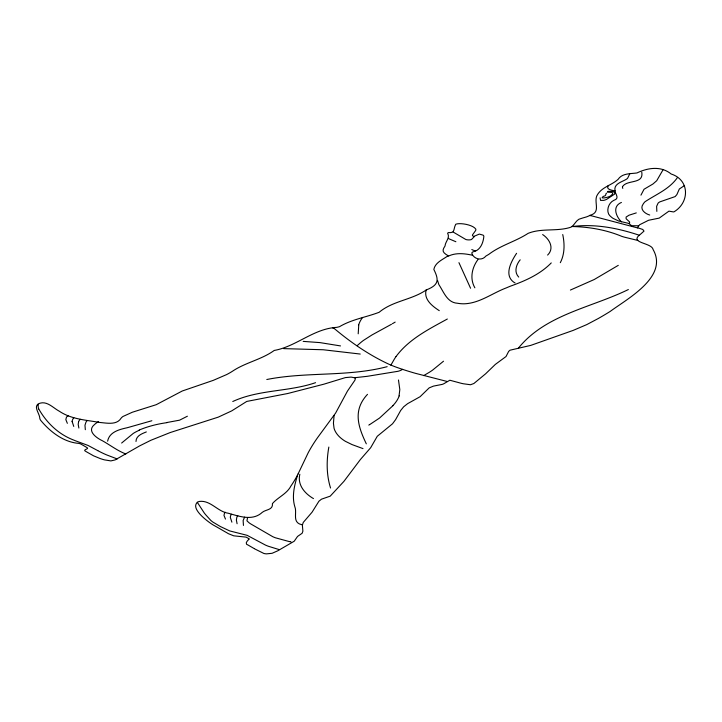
<?xml version="1.0" encoding="UTF-8"?>
<svg xmlns="http://www.w3.org/2000/svg" width="722" height="722" viewBox="0 0 722 722"><rect width="100%" height="100%" fill="white"/><g stroke="black" fill="none" stroke-linecap="round" stroke-linejoin="round"><path stroke-width="1.08" d="M38.058 404.762L38.058 404.221M299.829 474.255C297.211 484.904 304.837 493.613 313.465 498.595M622.463 186.79C626.759 179.273 643.925 184.661 641.768 172.179M600.09 197.837L600.569 200.4L603.791 200.364A11.588 6.688 0 0 0 606.715 199.299L614.666 194.065A3.727 2.148 0 0 0 614.756 193.388A4.693 2.708 0 0 0 613.817 191.989L613.357 191.691A3.014 1.742 0 0 0 612.653 191.42L607.888 191.366L607.446 192.124L611.967 192.431L612.77 193.126L612.418 194.155A8.926 5.153 0 0 1 611.29 195.247C610.424 197.223 598.231 199.624 603.412 196.384A2.067 1.191 0 0 0 603.944 196.167C606.724 195.752 605.108 193.929 606.57 193.135M334.078 415.502L333.438 423.263L334.042 428.236A40.288 23.257 0 0 0 334.9 430.556A42.797 24.71 0 0 0 342.661 439.508A39.809 22.987 0 0 0 345.504 441.377L352.029 444.581L362.995 448.606M328.835 447.062C326.425 460.654 326.38 474.733 330.541 488M135.989 441.476C135.989 435.871 141.954 433.651 146.331 431.937M426.151 289.982C423.552 299.44 432.316 306.137 439.265 310.659M358.753 324.963L358.202 333.817M629.855 173.677L627.635 178.208A11.633 6.715 0 0 1 626.479 179.191C621.877 182.034 613.357 183.758 615.072 190.96M399.049 395.891L399.817 389.609L398.472 379.989M297.437 475.627C294.341 485.608 291.733 496.366 294.811 506.682C297.175 512.169 292.753 520.652 299.287 523.865A13.628 7.87 0 0 0 301.038 524.443L302.41 524.831M640.946 195.157L644.033 189.263L652.941 184.002L656.713 180.726L663.058 169.742M107.614 441.187C109.329 432.045 119.148 429.5 126.937 427.794A119.247 68.843 0 0 0 129.951 426.964L151.864 420.736M78.617 421.639L78.184 424.383L78.879 428.047M247.574 517.611L246.942 520.833L249.153 522.854A36.705 21.191 0 0 0 251.121 524.145L272.681 536.645A38.067 21.976 0 0 0 275.443 537.8L289.062 541.518M560.308 262.682C564.83 254.009 564.712 243.919 562.745 234.542M298.096 473.921L308.168 452.82A301.625 174.137 0 0 1 317.951 437.126L335.604 413.092L347.444 391.116L354.944 380.16L355.35 378.662L354.673 377.777L351.063 377.101L345.36 377.606L323.907 384.176L287.708 393.517L246.753 401.432L231.663 410.908L218.27 417.135L170.202 432.55L150.871 440.276L139.77 445.817L115.087 459.932L110.881 460.907L104.311 459.842A65.395 37.752 0 0 1 100.214 458.56L93.535 455.808L86.622 451.891A21.335 12.319 0 0 1 85.882 451.449L85.783 451.394A10.09 5.821 0 0 0 85.485 451.214A4.467 2.581 0 0 0 85.07 450.997C82.849 449.635 89.293 448.94 87.254 447.712A5.487 3.168 0 0 1 86.893 447.532L86.423 447.252A17.96 10.37 0 0 0 85.963 446.972L82.958 445.248A36.786 21.236 0 0 1 82.389 444.914L81.315 444.283A7.292 4.215 0 0 0 78.743 443.371C63.527 442.234 49.926 431.594 40.513 420.123A17.897 10.334 0 0 1 39.836 418.561C39.8 413.219 32.066 405.791 40.035 403.183C47.444 401.035 53.302 408.038 59.267 411.197C71.279 419.338 86.08 420.005 99.907 422.478C106.82 423.056 116.765 425.321 121.106 418.173A14.584 8.42 0 0 1 122.939 416.495L132.37 412.226L156.232 404.69L182.26 390.999L213.252 380.368L226.645 374.574A75.99 43.871 0 0 0 233.901 370.296C246.644 362.254 261.924 359.33 274.252 350.441C296.191 346.587 313.628 328.591 336.723 327.364A23.348 13.483 0 0 0 339.566 326.651C351.858 319.359 365.937 317.31 379.149 312.283C392.976 300.731 411.576 300.072 426.26 289.946C438.886 285.055 439.111 279.983 433.841 269.441C435.149 262.348 443.191 259.442 448.091 255.732C442.649 252.474 441.683 250.832 445.005 246.049C445.357 241.419 450.329 237.89 447.613 233.26A3.511 2.022 0 0 1 448.353 232.583C455.474 233.314 453.1 229.145 455.744 224.244C459.779 222.556 472.829 224.641 475.798 229.127A8.141 4.702 0 0 1 475.681 230.453L472.558 234.794L472.432 235.552L473.307 236.265A2.446 1.408 0 0 0 473.867 236.392L479.327 234.09L483.081 235.137A6.02 3.475 0 0 1 483.857 236.175C483.343 242.673 480.41 250.57 472.991 251.843A6.02 3.475 0 0 0 471.782 252.926C472.883 258.413 481.384 261.761 485.915 256.039A106.459 61.46 0 0 0 488.911 254.279C500.878 245.173 515.643 241.527 528.134 233.341C541.726 227.854 557.077 231.816 571.021 227.159C574.965 224.894 576.129 219.226 581.3 218.45C584.197 217.385 587.392 217.033 590 215.273C601.047 212.539 593.89 202.819 596.778 195.906C601.245 186.998 611.39 185.554 618.113 179.336C622.183 173.136 630.486 173.867 636.957 172.964C647.851 167.721 661.036 165.708 671.171 174.011C689.835 179.931 689.691 202.458 674.077 211.79A1.282 0.74 0 0 1 672.877 211.826L668.933 211.149L659.204 218.116L648.591 220.264L639.611 224.759L637.427 227.683L642.77 229.47L644.006 231.112L640.008 234.659A41.605 24.025 0 0 0 638.086 236.338C632.129 243.206 651.975 243.043 653.121 249.577C668.563 276.707 627.608 298.556 610.198 311.417A344.078 198.649 0 0 1 598.312 318.492L586.769 324.602L573.16 330.405L530.769 345.387L509.994 350.206L508.658 351.406L506.023 356.533L495.355 364.393L485.608 373.806L473.867 383.517L470.491 384.745L463.371 383.77A34.701 20.035 0 0 1 459.147 382.732L449.833 380.232L444.337 383.436A7.545 4.359 0 0 1 442.035 384.429L433.453 386.117L429.175 387.885L420.078 396.721L407.659 403.634L403.688 406.766L400.674 410.484L395.566 419.69L392.515 423.796L377.281 436.268L370.666 447.721L360.386 459.535L343.916 481.375L330.207 496.158L321.498 499.173L318.934 501.203L312.048 512.214L303.267 522.421L302.374 525.156L302.888 531.175L302.13 533.269L297.545 536.437L294.215 541.22L277.69 550.832L272.104 553.296L266.535 553.864A10.595 6.119 0 0 1 263.9 553.476L254.929 549.009M333.537 327.923C350.946 342.634 370.079 355.775 390.9 365.124L394.293 359.204A122.171 70.539 0 0 1 396.026 356.56M474.507 236.428L471.529 239.469A3.944 2.274 0 0 1 470.609 239.749L469.86 239.857A6.633 3.827 0 0 1 465.88 239.523L453.145 232.033M478.036 259.442C471.908 267.663 469.562 278.539 474.868 287.807M608.348 185.41C605.316 189.624 612.427 190.391 615.135 190.861A4.666 2.689 0 0 0 614.963 191.168C615.749 194.66 619.882 198.559 613.637 200.454C609.007 202.665 606.39 209.389 608.646 214.046A20.288 11.714 0 0 0 610.631 216.456L612.057 217.647A31.542 18.212 0 0 0 613.195 218.441L618.745 221.049L628.645 223.387L631.651 225.715L638.329 225.787M516.591 253.296C511.411 261.138 503.785 274.766 513.586 282.067A16.092 9.296 0 0 0 513.938 282.284L515.057 282.916M520.183 259.821C516.14 264.658 513.82 272.041 518.721 277.077M547.61 255.083C554.622 248.305 549.559 239.063 542.637 234.551M367.489 394.338C352.58 410.304 358.121 426.702 366.316 443.831M396.026 356.56C408.878 339.132 428.805 329.196 447.342 319.016M244.614 517.132L243.133 520.526L243.458 525.426M518.378 348.194C545.489 314.458 591.354 307.689 628.357 289.54M392.93 405.701L379.564 418.038L369.727 424.572M677.335 177.711C669.249 189.2 656.199 194.308 645.026 201.736A24.322 14.043 0 0 0 643.158 204.073C639.268 209.254 645.071 213.748 649.719 215.021M121.63 443.046L133.236 433.444A48.87 28.212 0 0 1 135.817 431.927L139.373 430.159M357.137 345.694L360.585 342.67A87.091 50.287 0 0 1 363.464 340.405L372.056 334.909L391.486 324.259M551.256 262.916C540.11 274.306 525.426 280.786 510.662 286.074A181.863 104.997 0 0 0 506.239 287.916C492.223 293.186 479.552 303.33 464.093 303.809A21.452 12.382 0 0 1 457.513 303.258C447.324 302.68 443.913 292.356 439.211 285.136A10.902 6.299 0 0 1 438.868 284.63L437.514 280.38M443.516 361.208L432.586 370.124A84.176 48.6 0 0 1 429.13 372.417L423.67 375.602M225.246 512.241L224.984 512.458A6.408 3.7 0 0 0 224.596 512.855L223.964 515.355L225.472 519.073M298.114 473.921A243.115 140.366 0 0 1 290.957 485.969C286.878 493.929 277.943 497.214 272.438 503.595C273.151 510.129 265.922 509.335 262.276 512.349C252.583 521.311 239.325 516.302 228.414 513.27C217.773 511.835 210.634 500.066 199.534 501.42A7.843 4.531 0 0 0 198.081 501.853C188.974 507.864 207.954 521.898 213.495 525.147C218.044 527.629 222.493 530.327 227.024 532.863A40.766 23.537 0 0 1 228.269 533.63L233.693 535.814L246.13 537.132A26.642 15.379 0 0 1 246.87 537.529L248.91 538.693A5.866 3.384 0 0 0 249.361 538.937C248.206 539.975 243.341 544 248.63 545.345A19.341 11.164 0 0 0 249.334 545.787L254.442 548.729M621.416 202.431C611.949 206.402 615.974 216.374 621.434 221.862M187.386 416.215L179.616 420.159L167.044 422.496M618.285 265.344L594.242 279.513L570.407 290.054M98.517 421.612L98.327 421.729A32.643 18.853 0 0 0 95.692 423.525A27.364 15.803 0 0 0 94.266 424.771C86.622 431.088 96.631 438.046 102.325 440.709C110.177 445.077 117.361 450.718 125.799 453.967M395.169 322.102L392.407 323.718M368.789 425.096L369.411 424.744M684.582 185.491L679.348 188.983L676.866 194.606L675.142 196.583L659.827 201.88A8.556 4.937 0 0 0 658.067 203.189L656.623 206.348L656.839 211.375M447.55 256.545C455.302 252.438 464.282 253.422 472.522 255.254M232.773 401.513C258.954 389.402 288.574 391.938 315.559 382.678M636.29 212.9L629.097 215.174L626.118 217.033L626.118 218.766L629.548 221.907L629.638 223.152A3.096 1.787 0 0 1 629.061 223.549M266.797 379.51C306.534 371.595 347.652 377.055 387.173 366.668M332.752 328.05L333.32 327.959M354.592 377.732L367.317 376.306L398.138 371.27A13.799 7.969 0 0 0 400.358 370.503A19.034 10.992 0 0 0 402.623 369.357M283.638 348.618L323.203 349.755L360.242 354.051M303.168 341.38L319.954 342.607L340.513 345.919M291.029 541.915L290.533 541.816M290.045 541.717L289.549 541.617M637.761 240.426L624.386 237.15A62.895 36.308 0 0 1 621.822 236.374C606.101 229.822 589.233 226.907 572.248 226.528C595.163 223.63 617.59 228.044 639.304 235.237M447.062 381.451L415.412 373.31A223.621 129.112 0 0 1 394.916 366.695L394.69 366.577M637.734 227.962L591.652 215.851A10.054 5.803 0 0 0 589.495 215.571M279.197 549.613L268.485 546.301A50.486 29.151 0 0 1 265.552 545.128L247.141 535.327L229.695 530.914L220.472 526.582L212.773 522.006A33.69 19.449 0 0 1 210.643 520.246L205.752 514.831A86.884 50.161 0 0 1 204.218 512.909L197.241 502.223M455.88 241.735L449.138 238.874A10.613 6.128 0 0 1 448.949 238.738L448.434 238.305M117.208 458.948L106.612 454.896A99.943 57.697 0 0 1 97.759 450.627M394.176 366.388L390.9 365.124M97.777 450.627L88.048 445.438L76.171 441.061A51.109 29.512 0 0 1 73.852 440.131C58.608 434.373 46.722 422.957 38.771 408.986M67.354 423.336L65.846 419.617L66.469 417.117A9.115 5.262 0 0 1 68.301 415.782M231.879 522.168L230.309 517.367A18.88 10.902 0 0 1 231.347 514.272M73.752 426.431L72.182 421.63M470.563 288.24L458.939 262.655M622.806 188.397L622.689 188.045A12.599 7.274 0 0 1 622.427 186.79M237.087 523.739L236.383 520.066L236.816 517.331A17.427 10.063 0 0 1 237.818 515.707M85.331 429.689L84.97 425.267L86.017 422.045A19.214 11.092 0 0 1 87.326 420.493M358.644 324.954A59.439 34.322 0 0 1 362.588 317.409M399.212 395.918A59.637 34.43 0 0 1 392.831 405.674M139.211 430.032A77.877 44.963 0 0 1 167.098 422.632M475.608 250.796A7.68 4.44 0 0 1 471.818 249.505M38.672 408.995A35.847 20.694 0 0 1 38.104 404.762M78.572 421.63A20.667 11.931 0 0 1 80.232 419.292M72.019 421.621A22.752 13.14 0 0 1 73.779 417.704"/></g></svg>
